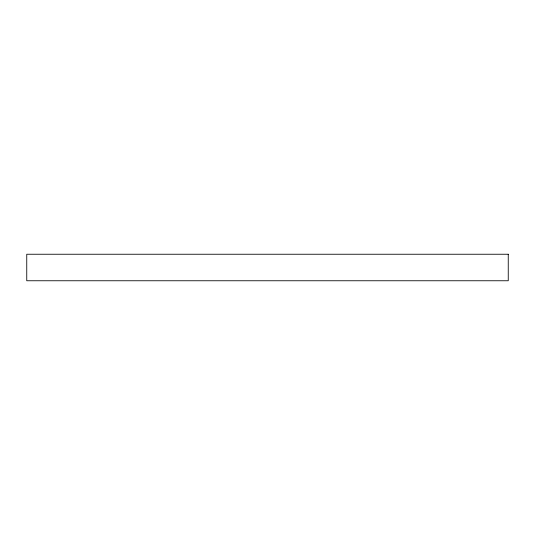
<?xml version="1.0" encoding="UTF-8"?>
<svg xmlns="http://www.w3.org/2000/svg" width="535" height="535" viewBox="0 0 535 535"><rect width="100%" height="100%" fill="white"/><g stroke="black" fill="none" stroke-linecap="round" stroke-linejoin="round"><path stroke-width="0.8" d="M508.25 254.245L26.75 254.245L26.75 280.755L508.25 280.755L508.25 254.245"/></g></svg>
